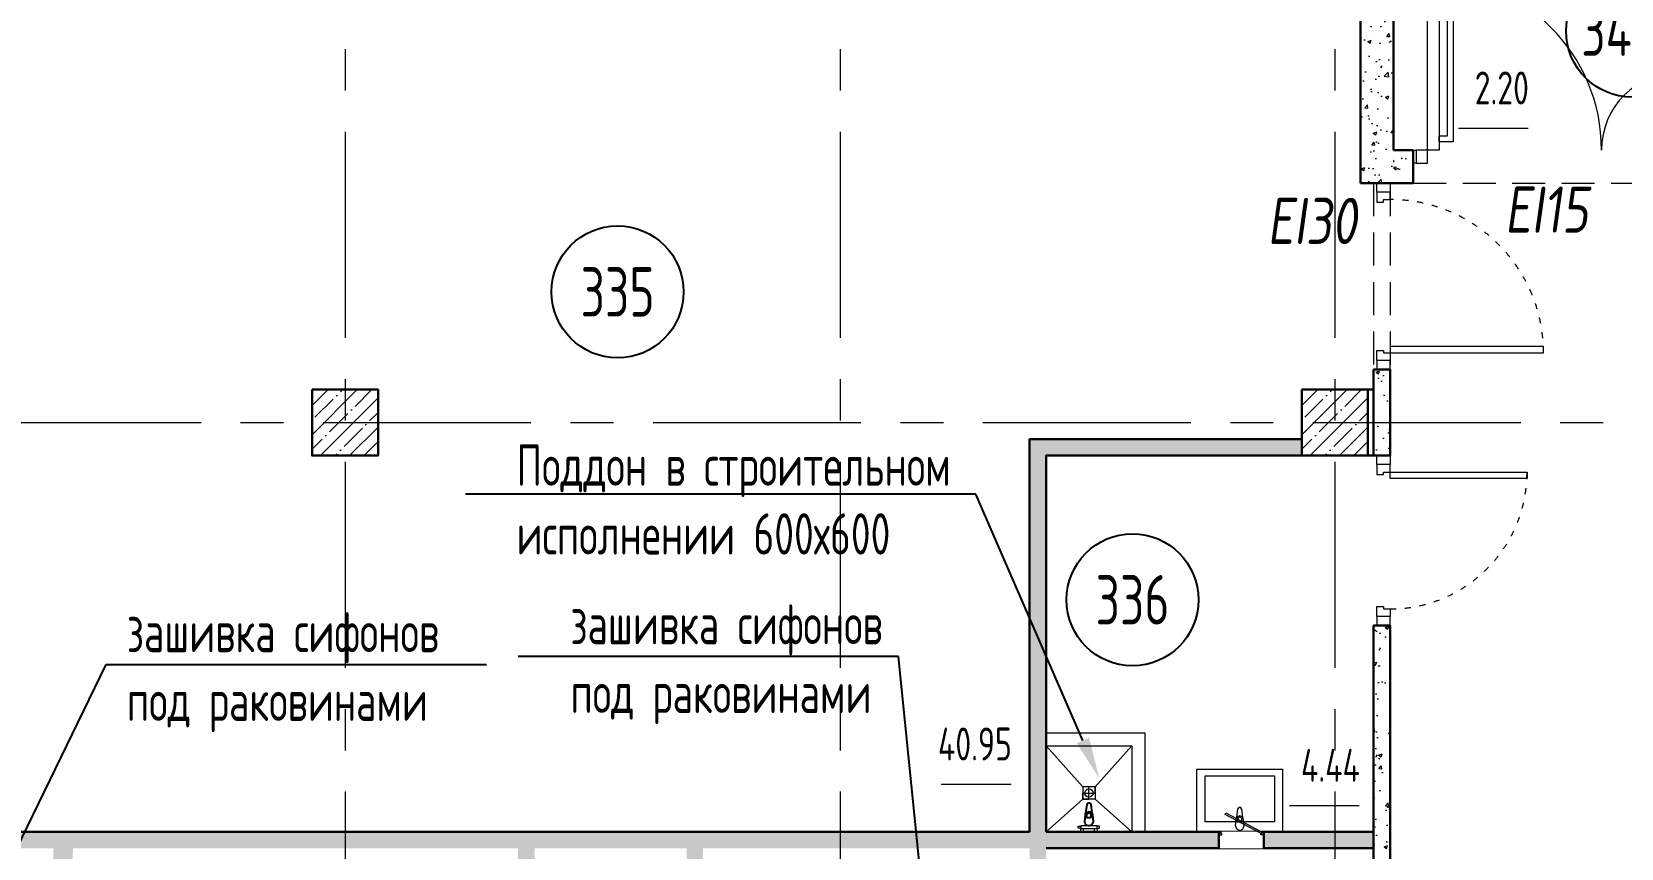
# Model space of a CAD drawing. Header units: millimetres. Extents: x -360149 to 682031, y -35655 to 209517.
# Drawn here: x 73743 to 83378, y 122020 to 126969 of the extents above; entities that cross this region are included whole.
import ezdxf
from ezdxf import colors
from ezdxf.entities.mleader import LeaderData, LeaderLine
from ezdxf.enums import TextEntityAlignment as Align
from ezdxf.math import Vec2, Vec3

# ---------------------------------------------------------------- set-up
doc = ezdxf.new("R2010")
doc.units = ezdxf.units.MM
doc.header["$MEASUREMENT"] = 0
for name, pattern in [('ACAD_ISO03W100', [30, 12, -18]), ('CENTER', [2, 1.25, -0.25, 0.25, -0.25]), ('HIDDEN', [6, 4, -2])]:
    doc.linetypes.add(name, pattern=pattern)
doc.layers.get('0').update_dxf_attribs({"color": 250, "lineweight": 9})
for name, color, linetype, lineweight in [('АР_Выноски АПР', 7, 'Continuous', 5), ('АР_Двери', 175, 'Continuous', 18), ('АР_Колонны', 250, 'Continuous', 30), ('АР_Колонны Штрих', 250, 'Continuous', 5), ('АР_Маркер экспликации', 239, 'Continuous', 13), ('АР_Номер помещения', 1, 'Continuous', 25), ('АР_Оси', 195, 'Continuous', 9), ('АР_Отметки', 250, 'Continuous', 15), ('АР_Перегородки газоблок', 165, 'Continuous', 30), ('АР_Перегородки газоблок_Штрих', 165, 'Continuous', 5), ('АР_Помещения_площадь', 19, 'Continuous', 9), ('перекр 0.3', 181, 'Continuous', 30)]:
    doc.layers.add(name, color=color, linetype=linetype, lineweight=lineweight)
doc.layers.add('АР_ПБ_Двери', color=7, linetype='Continuous', lineweight=15, true_color=0xdb0000)
doc.layers.add('Строит. поддон', color=7, linetype='Continuous')
doc.layers.add('ТХ_сантехника', color=253, linetype='Continuous')
doc.styles.add('ISOCPEUR', font='isocpeur.ttf', dxfattribs={"width": 0.7})
doc.styles.get("Standard").update_dxf_attribs({"font": 'isocpeur.ttf', "width": 0.7})
doc.styles.add('Архитект', font='isocpeur.ttf', dxfattribs={"width": 0.8, "oblique": 8})

# ---------------------------------------------------------------- blocks, each defined once
blk = doc.blocks.new('*U883')
for points in [[(-55, -80), (-55, 0), (-115, 0), (-115, -40), (-100, -40), (-100, -80), (-55, -80)], [(0, 0), (0, -80), (-55, -80), (-55, 0), (0, 0)], [(-1030, 0), (-1030, -80), (-975, -80), (-975, 0), (-1030, 0)], [(-975, -80), (-975, 0), (-915, 0), (-915, -40), (-930, -40), (-930, -80), (-975, -80)]]:
    blk.add_lwpolyline(points)
blk.add_lwpolyline([(-100, -80), (-100, -910), (-140, -910), (-140, -80)], close=True)
at = {"linetype": 'ACAD_ISO03W100', "ltscale": 3}
blk.add_arc((-100, -80), 830, 180, 270, dxfattribs=at)
blk = doc.blocks.new('*U890')
for points in [[(0, 0), (0, -80), (55, -80), (55, 0), (0, 0)], [(55, -80), (55, 0), (115, 0), (115, -40), (100, -40), (100, -80), (55, -80)], [(1075, -80), (1075, 0), (1015, 0), (1015, -40), (1030, -40), (1030, -80), (1075, -80)], [(1130, 0), (1130, -80), (1075, -80), (1075, 0), (1130, 0)]]:
    blk.add_lwpolyline(points)
blk.add_lwpolyline([(100, -80), (100, -1010), (140, -1010), (140, -80)], close=True)
at = {"linetype": 'ACAD_ISO03W100', "ltscale": 3}
blk.add_arc((100, -80), 930, 270, 0, dxfattribs=at)
blk = doc.blocks.new('*U219')
at = {"layer": 'АР_Номер помещения', "color": 7}
blk.add_circle((2044.8, -4497.4), 400, dxfattribs=at)
at = {"layer": 'АР_Помещения_площадь', "color": 7}
blk.add_line((4429.6, -7484.4), (4007.2, -7484.4), dxfattribs=at)
at = {"color": 7, "style": 'ISOCPEUR', "width": 0.7, "flags": 1}
blk.add_attdef('КАТЕГОРИЯ', (-499.2, -2092.2), '', height=250, dxfattribs=at)
at = {"layer": 'АР_Номер помещения', "color": 7, "style": 'ISOCPEUR', "width": 0.7}
blk.add_attdef('НОМЕР_ПОМЕЩЕНИЯ', text='', height=300, dxfattribs=at).set_placement((2044.8, -4497.4), align=Align.MIDDLE_CENTER)
at = {"layer": 'АР_Помещения_площадь', "color": 7, "lineweight": 30, "width": 0.7, "flags": 104}
blk.add_attdef('ИМЯ_ПОМЕЩЕНИЯ', text='', height=100, dxfattribs=at).set_placement((157.6, 1217.1), align=Align.MIDDLE_CENTER)
at = {"layer": 'АР_Помещения_площадь', "color": 7, "style": 'ISOCPEUR', "width": 0.7}
blk.add_attdef('ПЛОЩАДЬ_ПОМЕЩЕНИЯ', text='', height=200, dxfattribs=at).set_placement((4434.4, -7237.9), align=Align.MIDDLE_RIGHT)
blk = doc.blocks.new('*U216')
at = {"layer": 'АР_Номер помещения', "color": 7}
blk.add_circle((-22297.6, 2175.8), 400, dxfattribs=at)
at = {"layer": 'АР_Помещения_площадь', "color": 7}
blk.add_line((-20924.3, 925.9), (-21346.7, 925.9), dxfattribs=at)
at = {"color": 7, "style": 'ISOCPEUR', "width": 0.7, "flags": 1}
blk.add_attdef('КАТЕГОРИЯ', (-499.2, -2092.2), '', height=250, dxfattribs=at)
at = {"layer": 'АР_Номер помещения', "color": 7, "style": 'ISOCPEUR', "width": 0.7}
blk.add_attdef('НОМЕР_ПОМЕЩЕНИЯ', text='', height=300, dxfattribs=at).set_placement((-22297.6, 2175.8), align=Align.MIDDLE_CENTER)
at = {"layer": 'АР_Помещения_площадь', "color": 7, "style": 'ISOCPEUR', "width": 0.7}
blk.add_attdef('ПЛОЩАДЬ_ПОМЕЩЕНИЯ', text='', height=200, dxfattribs=at).set_placement((-20919.4, 1172.4), align=Align.MIDDLE_RIGHT)
at = {"layer": 'АР_Помещения_площадь', "color": 7, "lineweight": 30, "width": 0.7, "flags": 104}
blk.add_attdef('ИМЯ_ПОМЕЩЕНИЯ', text='', height=100, dxfattribs=at).set_placement((157.6, 1217.1), align=Align.MIDDLE_CENTER)
blk = doc.blocks.new('Из_буфера27431')
at = {"linetype": 'Continuous', "lineweight": 5}
for p, q in [((-138.5, 11.1), (-85.6, 17.7)), ((-138.5, 11.1), (-85.6, 17.7)), ((-76.1, 21), (-34.1, 25)), ((-76.1, 21), (-34.1, 25)), ((-59, 13.6), (-73.9, 13.6)), ((-59, 13.6), (-73.9, 13.6)), ((-59, -13.6), (-59, 13.6)), ((-59, -13.6), (-59, 13.6)), ((-85.6, -17.7), (-138.5, -11.1)), ((-85.6, -17.7), (-138.5, -11.1)), ((-34.1, -25), (-76.1, -21)), ((-34.1, -25), (-76.1, -21)), ((-73.9, -13.6), (-59, -13.6)), ((-73.9, -13.6), (-59, -13.6))]:
    blk.add_line(p, q, dxfattribs=at)
for points in [[(0, -260), (-380, -260), (-380, 260), (0, 260)], [(-59, -210), (-339.1, -210), (-339.1, 210), (-59, 210)], [(-59, -210), (-339.1, -210), (-339.1, 210), (-59, 210)]]:
    blk.add_lwpolyline(points, close=True, dxfattribs=at)
for centre, radius, start, end in [((-137.1, 0), 11.2, 97.13892, 262.86108), ((-137.1, 0), 11.2, 97.13892, 262.86108), ((-74.2, 0), 21.1, 122.77103, 237.22897), ((-74.2, 0), 21.1, 122.77103, 237.22897), ((-73.9, 0), 13.6, 90, 270), ((-73.9, 0), 13.6, 90, 270), ((-74.2, 0), 21.1, 95.16961, 122.77103), ((-74.2, 0), 21.1, 95.16961, 122.77103), ((-34.1, 0), 25, 270, 90), ((-34.1, 0), 25, 270, 90), ((-74.2, 0), 21.1, 237.22897, 264.83039), ((-74.2, 0), 21.1, 237.22897, 264.83039)]:
    blk.add_arc(centre, radius, start, end, dxfattribs=at)
blk = doc.blocks.new('_DotSmall')
at = {"color": 0, "linetype": 'ByBlock', "const_width": 0.5}
blk.add_lwpolyline([(-0.0625, 0, 1), (0.0625, 0, 1)], format="xyb", close=True, dxfattribs=at)
blk = doc.blocks.new('1700-2')
for points in [[(80, 1600), (0, 1600), (0, 1583), (80, 1583), (80, 1600)], [(0, 1583), (80, 1583), (80, 1513), (50, 1513), (50, 1513), (0, 1513), (0, 1583)], [(-385.9, 1443.1), (-420.9, 1443.1), (-420.9, 1358.3), (-50, 1358.3), (-50, 1443.1), (-85, 1443.1)], [(-385.9, 1443.1), (-385.9, 1393.3), (-85, 1393.3), (-85, 1443.1)], [(-969.5, 56.9), (-1004.5, 56.9), (-1004.5, 141.7), (-50, 141.7), (-50, 56.9), (-85, 56.9)], [(-969.5, 56.9), (-969.5, 106.7), (-85, 106.7), (-85, 56.9)], [(0, -83), (80, -83), (80, -13), (50, -13), (50, -13), (0, -13), (0, -83)], [(80, -100), (0, -100), (0, -83), (80, -83), (80, -100)]]:
    blk.add_lwpolyline(points)
for points in [[(-471.3, 1443.1), (0, 1443.1), (0, 1513), (-471.3, 1513)], [(0, -13), (-1054.7, -13), (-1054.7, 56.9), (0, 56.9)]]:
    blk.add_lwpolyline(points, close=True)
for centre, radius, start, end in [((0, 1513), 471.3, 180, 270), ((0, -13), 1054.7, 90, 180)]:
    blk.add_arc(centre, radius, start, end)
blk = doc.blocks.new('*U954')
at = {"layer": 'АР_Номер помещения', "color": 7}
blk.add_circle((-18458.7, 2940.5), 400, dxfattribs=at)
at = {"layer": 'АР_Помещения_площадь', "color": 7}
blk.add_line((-19089.3, 2349.6), (-19511.6, 2349.6), dxfattribs=at)
at = {"color": 7, "style": 'ISOCPEUR', "width": 0.7, "flags": 1}
blk.add_attdef('КАТЕГОРИЯ', (-499.2, -2092.2), '', height=250, dxfattribs=at)
at = {"layer": 'АР_Номер помещения', "color": 7, "style": 'ISOCPEUR', "width": 0.7}
blk.add_attdef('НОМЕР_ПОМЕЩЕНИЯ', text='', height=300, dxfattribs=at).set_placement((-18458.7, 2940.5), align=Align.MIDDLE_CENTER)
at = {"layer": 'АР_Помещения_площадь', "color": 7, "style": 'ISOCPEUR', "width": 0.7}
blk.add_attdef('ПЛОЩАДЬ_ПОМЕЩЕНИЯ', text='', height=200, dxfattribs=at).set_placement((-19084.4, 2596.1), align=Align.MIDDLE_RIGHT)
at = {"layer": 'АР_Помещения_площадь', "color": 7, "lineweight": 30, "width": 0.7, "flags": 104}
blk.add_attdef('ИМЯ_ПОМЕЩЕНИЯ', text='', height=100, dxfattribs=at).set_placement((157.6, 1217.1), align=Align.MIDDLE_CENTER)
blk = doc.blocks.new('*U1118')
at = {"color": 7}
blk.add_wipeout([(-565, 60), (445, 60), (445, -310), (-565, -310)], dxfattribs=at)
for p, q in [((-530, 60), (-565, 60)), ((-550, 60), (-550, -10)), ((-550, -10), (-550, 60)), ((-510, 60), (-530, 60)), ((-510, 20), (-510, 60)), ((-500, 20), (-510, 20)), ((-500, -10), (-500, 20)), ((380, -10), (380, 20)), ((380, 20), (390, 20)), ((390, 20), (390, 60)), ((390, 60), (410, 60)), ((410, 60), (445, 60)), ((430, 60), (430, -10)), ((430, -10), (430, 60)), ((-565, -10), (-530, -10)), ((-530, -10), (-500, -10)), ((410, -10), (380, -10)), ((445, -10), (410, -10))]:
    blk.add_line(p, q)
at = {"lineweight": 30}
for p, q in [((-565, 60), (-565, -310)), ((445, 60), (445, -310))]:
    blk.add_line(p, q, dxfattribs=at)
blk.add_lwpolyline([(389, 60), (370, 25), (-424, 448), (-406, 483)], close=True)
blk = doc.blocks.new('смеситель короткий')
for p, q in [((42, 21), (0, 25)), ((24.9, 13.6), (39.8, 13.6)), ((24.9, -13.6), (24.9, 13.6)), ((104.4, 11.1), (51.5, 17.7)), ((0, -25), (42, -21)), ((39.8, -13.6), (24.9, -13.6)), ((51.5, -17.7), (104.4, -11.1))]:
    blk.add_line(p, q)
for centre, major_axis, start_param, end_param in [((0, 0), (-17.7, 17.7), -0.785398, 2.356194), ((39.8, 0), (9.62, 9.62), 3.926991, 7.068583), ((40.1, 0), (-14.9, 14.9), -1.35736, -0.875625), ((40.1, 0), (14.9, 14.9), 4.498953, 6.496621), ((103, 0), (7.91, 7.91), 4.051589, 6.943986), ((40.1, 0), (14.9, 14.9), 4.017217, 4.498953)]:
    blk.add_ellipse(centre, major_axis=major_axis, ratio=1, start_param=start_param, end_param=end_param)

msp = doc.modelspace()

# ---------------------------------------------------------------- hatches: boundary and pattern name
at = {"layer": 'АР_Колонны Штрих', "ltscale": 100}
h = msp.add_hatch(dxfattribs=at)
h.set_pattern_fill('ANSI35', color=256, scale=500)
h.set_pattern_definition([(45, (-881609.7, 164672.16), (-88.388348, 88.388348), []), (45, (-881521.31, 164672.16), (-88.388348, 88.388348), [156.25, -31.25, 0, -31.25])])
h.paths.add_polyline_path([(75842.4, 124800.68), (75442.4, 124800.68), (75442.4, 124400.68), (75842.4, 124400.68)])
h = msp.add_hatch(dxfattribs=at)
h.set_pattern_fill('ANSI35', color=256, scale=500)
h.set_pattern_definition([(45, (-875609.7, 164672.16), (-88.388348, 88.388348), []), (45, (-875521.31, 164672.16), (-88.388348, 88.388348), [156.25, -31.25, 0, -31.25])])
h.paths.add_polyline_path([(81842.4, 124800.68), (81442.4, 124800.68), (81442.4, 124400.68), (81842.4, 124400.68)])
at = {"layer": 'АР_Перегородки газоблок_Штрих', "ltscale": 100}
h = msp.add_hatch(dxfattribs=at)
h.set_pattern_fill('AR-CONC', color=256, scale=30)
h.set_pattern_definition([(50, (155, -6e-11), (215.17805, -18.82564), [22.5, -247.5]), (355, (155, -6e-11), (-41.6254, 225.65764), [18, -198]), (100.45144, (172.93, -1.57), (173.55265, 206.832), [19.12206, -210.34263]), (46.1842, (155, 60), (320.1724, -49.6558), [33.75, -371.25]), (96.63564, (181.68, 55.86), (280.3986, 292.2356), [28.6831, -315.5141]), (351.18416, (155, 60), (280.3986, 292.2356), [27, -297]), (21, (185, 45), (179.07212, -120.78567), [22.5, -247.5]), (326, (185, 45), (72.9946, 217.545), [18, -198]), (71.45144, (199.92, 34.93), (252.0667, 96.75935), [19.12206, -210.34263]), (37.5, (155, -6e-11), (3.647957, 99.868156), [0, -195.6, 0, -201, 0, -198.75]), (7.5, (155, -6e-11), (78.92086, 118.32351), [0, -114.6, 0, -191.1, 0, -75.75]), (327.5, (88.1, -6e-11), (160.14673, -6.76646), [0, -75, 0, -234, 0, -310.5]), (317.5, (58.1, -6e-11), (174.95585, 30.0315), [0, -97.5, 0, -155.4, 0, -220.5])])
h.paths.add_polyline_path([(81997.4, 127350.68), (81797.4, 127350.68), (81797.39, 126052.19), (81997.4, 126052.19)])
h = msp.add_hatch(dxfattribs=at)
h.set_pattern_fill('AR-CONC', color=256, scale=30, angle=90)
h.set_pattern_definition([(140, (209343.08, 175657.95), (18.82564, 215.17805), [22.5, -247.5]), (85, (209343.08, 175657.95), (-225.65764, -41.6254), [18, -198]), (190.45144, (209344.65, 175675.88), (-206.832, 173.55265), [19.12206, -210.34263]), (136.1842, (209283.08, 175657.95), (49.6558, 320.1724), [33.75, -371.25]), (186.63564, (209287.22, 175684.63), (-292.2356, 280.3986), [28.6831, -315.5141]), (81.18416, (209283.08, 175657.95), (-292.2356, 280.3986), [27, -297]), (111, (209298.08, 175687.95), (120.78567, 179.07212), [22.5, -247.5]), (56, (209298.08, 175687.95), (-217.545, 72.9946), [18, -198]), (161.45144, (209308.14, 175702.87), (-96.75935, 252.0667), [19.12206, -210.34263]), (127.5, (209343.08, 175657.95), (-99.868156, 3.647957), [0, -195.6, 0, -201, 0, -198.75]), (97.5, (209343.08, 175657.95), (-118.32351, 78.92086), [0, -114.6, 0, -191.1, 0, -75.75]), (57.5, (209343.08, 175591.05), (6.76646, 160.14673), [0, -75, 0, -234, 0, -310.5]), (47.5, (209343.08, 175561.05), (-30.0315, 174.95585), [0, -97.5, 0, -155.4, 0, -220.5])])
h.paths.add_polyline_path([(81997.4, 126252.08), (81997.4, 126052.19), (81997.4, 126051.88), (81997.4, 126252.19), (81997.4, 126051.88), (82117.4, 126052.19), (82117.4, 126252.31)])
h = msp.add_hatch(dxfattribs=at)
h.set_pattern_fill('AR-CONC', color=256, scale=30)
h.set_pattern_definition([(50, (0, 0), (215.17805, -18.82564), [22.5, -247.5]), (355, (0, 0), (-41.6254, 225.65764), [18, -198]), (100.45144, (17.93, -1.57), (173.55265, 206.832), [19.12206, -210.34263]), (46.1842, (0, 60), (320.1724, -49.6558), [33.75, -371.25]), (96.63564, (26.68, 55.86), (280.3986, 292.2356), [28.6831, -315.5141]), (351.18416, (0, 60), (280.3986, 292.2356), [27, -297]), (21, (30, 45), (179.07212, -120.78567), [22.5, -247.5]), (326, (30, 45), (72.9946, 217.545), [18, -198]), (71.45144, (44.92, 34.93), (252.0667, 96.75935), [19.12206, -210.34263]), (37.5, (0, 0), (3.647957, 99.868156), [0, -195.6, 0, -201, 0, -198.75]), (7.5, (0, 0), (78.92086, 118.32351), [0, -114.6, 0, -191.1, 0, -75.75]), (327.5, (-66.9, 0), (160.14673, -6.76646), [0, -75, 0, -234, 0, -310.5]), (317.5, (-96.9, 0), (174.95585, 30.0315), [0, -97.5, 0, -155.4, 0, -220.5])])
h.paths.add_polyline_path([(81977.4, 124922.19), (81877.4, 124922.19), (81877.4, 124800.68), (81877.4, 124801.01), (81877.4, 124401), (81977.4, 124400.68)])
h = msp.add_hatch(dxfattribs=at)
h.set_pattern_fill('AR-CONC', color=256, scale=30)
h.set_pattern_definition([(50, (0, -20), (215.17805, -18.82564), [22.5, -247.5]), (355, (0, -20), (-41.6254, 225.65764), [18, -198]), (100.45144, (17.93, -21.57), (173.55265, 206.832), [19.12206, -210.34263]), (46.1842, (0, 40), (320.1724, -49.6558), [33.75, -371.25]), (96.63564, (26.68, 35.86), (280.3986, 292.2356), [28.6831, -315.5141]), (351.18416, (0, 40), (280.3986, 292.2356), [27, -297]), (21, (30, 25), (179.07212, -120.78567), [22.5, -247.5]), (326, (30, 25), (72.9946, 217.545), [18, -198]), (71.45144, (44.92, 14.93), (252.0667, 96.75935), [19.12206, -210.34263]), (37.5, (0, -20), (3.647957, 99.868156), [0, -195.6, 0, -201, 0, -198.75]), (7.5, (0, -20), (78.92086, 118.32351), [0, -114.6, 0, -191.1, 0, -75.75]), (327.5, (-66.9, -20), (160.14673, -6.76646), [0, -75, 0, -234, 0, -310.5]), (317.5, (-96.9, -20), (174.95585, 30.0315), [0, -97.5, 0, -155.4, 0, -220.5])])
h.paths.add_polyline_path([(72392.4, 118500.66), (72077.4, 118500.67), (72077.4, 118380.73), (72612.4, 118380.69), (72612.4, 118500.7), (72492.4, 118500.67), (72492.4, 121328.24), (73872.39, 121328.24), (73872.39, 120076.15), (73972.39, 120076.15), (73972.39, 121328.48), (77692.38, 121328.51), (79791.19, 121328.48), (79791.23, 118520.64), (79891.24, 118520.64), (79891.2, 121328.48), (81877.4, 121328.47), (81877.4, 121428.23), (79891.19, 121428.67), (79891.23, 122019.8), (79791.23, 122019.22), (79791.19, 121428.48), (77812.38, 121428.48), (77812.38, 122020.67), (77712.38, 122020.68), (77712.38, 121428.5), (77712.38, 122000.33), (77712.82, 121428.5), (76790.9, 121428.48), (76790.9, 122020.31), (76690.9, 122020.33), (76690.9, 121428.5), (73972.39, 121428.48), (73972.39, 122000.31), (73972.39, 121428.48), (73992.39, 122019.01), (73872.39, 122019.01), (73872.39, 121428.48), (73872.39, 121428.48), (73872.39, 122000.32), (73872.39, 122000.32), (73872.39, 121428.48), (72492.4, 121428.48), (72492.4, 122020.3), (81877.37, 122020.34), (81877.4, 122120.1), (79891.49, 122120.32), (79890.96, 124400.68), (81442.4, 124400.68), (81442.4, 124500.68), (79791.23, 124500.68), (79791.23, 122120.32), (72492.4, 122120.32), (72492.4, 122240.32), (72392.4, 122240.32)])
h = msp.add_hatch(dxfattribs=at)
h.set_pattern_fill('AR-CONC', color=256, scale=30)
h.set_pattern_definition([(50, (135, -6e-11), (215.17805, -18.82564), [22.5, -247.5]), (355, (135, -6e-11), (-41.6254, 225.65764), [18, -198]), (100.45144, (152.93, -1.57), (173.55265, 206.832), [19.12206, -210.34263]), (46.1842, (135, 60), (320.1724, -49.6558), [33.75, -371.25]), (96.63564, (161.68, 55.86), (280.3986, 292.2356), [28.6831, -315.5141]), (351.18416, (135, 60), (280.3986, 292.2356), [27, -297]), (21, (165, 45), (179.07212, -120.78567), [22.5, -247.5]), (326, (165, 45), (72.9946, 217.545), [18, -198]), (71.45144, (179.92, 34.93), (252.0667, 96.75935), [19.12206, -210.34263]), (37.5, (135, -6e-11), (3.647957, 99.868156), [0, -195.6, 0, -201, 0, -198.75]), (7.5, (135, -6e-11), (78.92086, 118.32351), [0, -114.6, 0, -191.1, 0, -75.75]), (327.5, (68.1, -6e-11), (160.14673, -6.76646), [0, -75, 0, -234, 0, -310.5]), (317.5, (38.1, -6e-11), (174.95585, 30.0315), [0, -97.5, 0, -155.4, 0, -220.5])])
h.paths.add_polyline_path([(81977.4, 123370.67), (81877.38, 123370.67), (81877.41, 122668.5), (81877.4, 121428.18), (81877.4, 121328.47), (81877.4, 120522.66), (81977.4, 120522.66), (81977.4, 121448.13), (81977.4, 122548.5), (81877.4, 122545.25), (81877.4, 121430.68), (81877.4, 122548.5), (81977.4, 122548.5)])

# ---------------------------------------------------------------- linework, layer by layer
at = {"layer": 'АР_Колонны', "ltscale": 100}
for points in [[(75442.4, 124800.68), (75842.4, 124800.68), (75842.4, 124400.68), (75442.4, 124400.68)], [(81442.4, 124800.68), (81842.4, 124800.68), (81842.4, 124400.68), (81442.4, 124400.68)]]:
    msp.add_lwpolyline(points, close=True, dxfattribs=at)
at = {"layer": 'АР_Оси', "linetype": 'CENTER', "ltscale": 1000}
for p, q in [((75642.4, 134363.15), (75642.4, 78630.8)), ((78642.4, 134363.15), (78642.4, 78630.8)), ((81642.4, 134363.15), (81642.4, 78630.8)), ((45508.7, 124600.68), (128687.11, 124600.68)), ((45518.92, 124601.01), (128697.32, 124601.01))]:
    msp.add_line(p, q, dxfattribs=at)
at = {"layer": 'АР_Перегородки газоблок', "ltscale": 100}
for p, q in [((82117.4, 126052.19), (81997.4, 126052.19)), ((81842.4, 124800.68), (81877.4, 124800.68))]:
    msp.add_line(p, q, dxfattribs=at)
for points in [[(81797.4, 126052.19), (81797.4, 127350.68)], [(81997.4, 127350.68), (81997.4, 126252.19)], [(82117.4, 126252.19), (81997.4, 126252.19)], [(82117.4, 126252.19), (82117.4, 126052.19)], [(81997.4, 126052.19), (81797.4, 126052.19)], [(81877.4, 124922.19), (81977.4, 124922.19), (81977.4, 124400.68), (79891.23, 124400.68), (79891.23, 122120.32)], [(81877.4, 124400.68), (81877.4, 124922.19)], [(81442.4, 124500.68), (79791.23, 124500.68), (79791.23, 122120.32)], [(81877.4, 121244.88), (81877.4, 123370.67)], [(81977.4, 123370.67), (81877.4, 123370.67)], [(81877.4, 122819.86), (81877.4, 123370.67)], [(81977.4, 123370.67), (81977.4, 120522.66)], [(72492.4, 122120.32), (79791.23, 122120.32)], [(79891.23, 122120.32), (81877.4, 122120.1)], [(79891.23, 122020.38), (81877.4, 122020.28)]]:
    msp.add_lwpolyline(points, dxfattribs=at)
at = {"layer": 'перекр 0.3', "color": 7, "linetype": 'HIDDEN', "lineweight": 5, "ltscale": 50}
for p, q in [((81877.4, 126052.19), (81877.4, 124922.19)), ((81877.4, 126052.19), (81877.4, 124922.19)), ((81977.4, 126052.19), (81977.4, 124874.11)), ((81977.4, 126052.19), (81977.4, 124874.11)), ((82117.4, 126052.19), (83817.4, 126052.19)), ((82117.4, 126052.19), (83817.4, 126052.19))]:
    msp.add_line(p, q, dxfattribs=at)
at = {"layer": 'Строит. поддон', "lineweight": 0}
for p, q in [((79891.23, 122720.32), (80491.23, 122720.32)), ((80491.23, 122720.32), (80491.23, 122120.32)), ((80086.13, 122141.76), (80086.15, 122154.79)), ((80101.76, 122141.73), (80086.13, 122141.76)), ((80086.15, 122154.79), (80101.79, 122154.76)), ((80101.72, 122120.35), (80101.76, 122140.43)), ((80101.79, 122156.06), (80101.76, 122140.43)), ((80101.76, 122140.43), (80200.77, 122140.23)), ((80160.12, 122155.95), (80101.79, 122156.06)), ((80117.39, 122140.4), (80117.35, 122120.32)), ((80200.8, 122155.87), (80160.12, 122155.95)), ((80185.09, 122120.35), (80185.14, 122140.27)), ((80200.77, 122140.23), (80200.72, 122120.32)), ((80200.77, 122140.23), (80200.8, 122155.87)), ((80200.78, 122141.54), (80216.41, 122141.51)), ((80216.43, 122154.53), (80200.8, 122154.57)), ((80216.41, 122141.51), (80216.43, 122154.53))]:
    msp.add_line(p, q, dxfattribs=at)
msp.add_lwpolyline([(80411.23, 122640.32), (80411.23, 122120.32), (79891.23, 122120.32), (79891.23, 122640.32)], close=True, dxfattribs=at)
msp.add_lwpolyline([(80411.23, 122640.31), (80188.73, 122391.88), (80113.73, 122391.88), (79891.23, 122640.31), (80113.73, 122391.88), (80113.73, 122317.26), (79891.23, 122120.32), (80113.73, 122317.26), (80113.73, 122354.57), (80188.73, 122354.57), (80188.73, 122391.88), (80188.73, 122317.26), (80411.23, 122120.32), (80188.73, 122317.26), (80113.73, 122317.26), (80151.23, 122317.26), (80151.23, 122391.88)], dxfattribs=at)
msp.add_circle((80151.23, 122354.57, 0), 25, dxfattribs=at)

# ---------------------------------------------------------------- block references
at = {"layer": 'АР_Двери', "lineweight": 30, "ltscale": 100, "rotation": 270}
msp.add_blockref('1700-2', (82217.4, 126252.19), dxfattribs=at)
at = {"layer": 'АР_Двери', "rotation": 90.00000000000001}
for name, p in [('*U890', (81897.4, 124922.19)), ('*U883', (81897.4, 124400.67))]:
    msp.add_blockref(name, p, dxfattribs=at)
at = {"layer": 'АР_Маркер экспликации'}
ref = msp.add_blockref('*U954', (101903.18, 124032.26), dxfattribs=at)
ref.add_attrib('НОМЕР_ПОМЕЩЕНИЯ', '340.1', dxfattribs={"layer": 'АР_Номер помещения', "color": 7, "height": 300, "style": 'ISOCPEUR', "width": 0.7}).set_placement((83444.47, 126972.72), align=Align.MIDDLE_CENTER)
ref.add_attrib('ПЛОЩАДЬ_ПОМЕЩЕНИЯ', '2.20', dxfattribs={"layer": 'АР_Помещения_площадь', "color": 7, "height": 200, "style": 'ISOCPEUR', "width": 0.7}).set_placement((82818.78, 126628.4), align=Align.MIDDLE_RIGHT)
ref = msp.add_blockref('*U219', (75249.45, 129889.89), dxfattribs=at)
ref.add_attrib('НОМЕР_ПОМЕЩЕНИЯ', '335', dxfattribs={"layer": 'АР_Номер помещения', "color": 7, "height": 300, "style": 'ISOCPEUR', "width": 0.7}).set_placement((77294.21, 125392.45), align=Align.MIDDLE_CENTER)
ref.add_attrib('ПЛОЩАДЬ_ПОМЕЩЕНИЯ', '40.95', dxfattribs={"layer": 'АР_Помещения_площадь', "color": 7, "height": 200, "style": 'ISOCPEUR', "width": 0.7}).set_placement((79683.89, 122652.01), align=Align.MIDDLE_RIGHT)
ref = msp.add_blockref('*U216', (102713.32, 121350.3), dxfattribs=at)
ref.add_attrib('НОМЕР_ПОМЕЩЕНИЯ', '336', dxfattribs={"layer": 'АР_Номер помещения', "color": 7, "height": 300, "style": 'ISOCPEUR', "width": 0.7}).set_placement((80415.76, 123526.15), align=Align.MIDDLE_CENTER)
ref.add_attrib('ПЛОЩАДЬ_ПОМЕЩЕНИЯ', '4.44', dxfattribs={"layer": 'АР_Помещения_площадь', "color": 7, "height": 200, "style": 'ISOCPEUR', "width": 0.7}).set_placement((81793.87, 122522.66), align=Align.MIDDLE_RIGHT)
at = {"layer": 'Строит. поддон', "lineweight": 0, "xscale": -1, "rotation": 270}
msp.add_blockref('смеситель короткий', (80151.3, 122180.97), dxfattribs=at)
at = {"layer": 'ТХ_сантехника', "ltscale": 100, "rotation": 270}
msp.add_blockref('Из_буфера27431', (81065.74, 122120.32), dxfattribs=at)

# ---------------------------------------------------------------- texts
at = {"layer": 'АР_ПБ_Двери', "lineweight": 35, "style": 'Архитект', "oblique": 8, "width": 0.8}
for s, p in [('EI30', (81232.46, 125682.58)), ('EI15', (82672.03, 125751.23))]:
    msp.add_text(s, height=280, dxfattribs=at).set_placement(p)

# ---------------------------------------------------------------- leaders
at = {"layer": 'АР_Выноски АПР'}
ml = msp.add_multileader_mtext('Standard', dxfattribs=at)
ml.set_content('\\A1;Поддон в строительном \\Pисполнении 600х600', color=256, style='ISOCPEUR')
ml.set_leader_properties()
ml.build(insert=Vec2(0, 0))
ml.multileader.update_dxf_attribs({"text_left_attachment_type": 6, "text_right_attachment_type": 6, "dogleg_length": 100, "arrow_head_size": 250})
ctx = ml.context
ctx.base_point, ctx.char_height, ctx.arrow_head_size, ctx.landing_gap_size, ctx.plane_origin = Vec3(76656, 124167), 250, 250, 25, Vec3(58620.43, 123596.45)
ctx.left_attachment, ctx.right_attachment = 6, 6
notes = []
notes.append((ctx, [(0, (1, 1, 0), (79466.5, 124167), (-1, 0), 170.5, [(1, [(80214.42, 122443.53)], 0, [])])]))
ctx.mtext.insert, ctx.mtext.defined_height, ctx.mtext.flow_direction = Vec3(76681, 124467), 3.979039320256561e-13, 5
ml = msp.add_multileader_mtext('Standard', dxfattribs=at)
ml.set_content('зашивка сифонов \\Pпод раковинами', color=256, style='ISOCPEUR')
ml.set_leader_properties()
ml.build(insert=Vec2(0, 0))
ml.multileader.update_dxf_attribs({"text_left_attachment_type": 6, "text_right_attachment_type": 6, "dogleg_length": 100, "arrow_head_size": 250})
ctx = ml.context
ctx.base_point, ctx.char_height, ctx.arrow_head_size, ctx.landing_gap_size, ctx.plane_origin = Vec3(74293.5, 123133.5), 250, 250, 25, Vec3(79684.11, 131554.73)
ctx.left_attachment, ctx.right_attachment = 6, 6
notes.append((ctx, [(0, (1, 1, 0), (74193.5, 123133.5), (1, 0), 100, [(2, [(73192.39, 121078.06)], 0, [])])]))
ctx.mtext.insert, ctx.mtext.width, ctx.mtext.defined_height, ctx.mtext.flow_direction = Vec3(74318.5, 123458.5), 4200.7654, 12.17, 5
ml = msp.add_multileader_mtext('Standard', dxfattribs=at)
ml.set_content('зашивка сифонов \\Pпод раковинами', color=256, style='ISOCPEUR')
ml.set_leader_properties()
ml.build(insert=Vec2(0, 0))
ml.multileader.update_dxf_attribs({"text_left_attachment_type": 6, "text_right_attachment_type": 6, "dogleg_length": 100, "arrow_head_size": 250})
ctx = ml.context
ctx.base_point, ctx.char_height, ctx.arrow_head_size, ctx.landing_gap_size, ctx.plane_origin = Vec3(76982.75, 123181.5), 250, 250, 25, Vec3(84781.84, 131529.75)
ctx.left_attachment, ctx.right_attachment = 6, 6
notes.append((ctx, [(1, (1, 1, 0), (78996.5, 123181.5), (-1, 0), 100, [(2, [(79213.55, 121053.05)], 0, [])])]))
ctx.mtext.insert, ctx.mtext.width, ctx.mtext.defined_height, ctx.mtext.flow_direction = Vec3(77007.75, 123506.5), 4200.7654, 12.17, 5
at = {"layer": 'АР_Отметки'}
ml = msp.add_multileader_mtext('Standard', dxfattribs=at)
ml.set_content('Л.4', color=256, style='ISOCPEUR')
ml.set_leader_properties(color=256, linetype='Continuous', lineweight=-1)
ml.set_arrow_properties(name='DOTSMALL')
ml.build(insert=Vec2(0, 0))
ml.multileader.update_dxf_attribs({"has_text_frame": 1, "text_left_attachment_type": 4, "text_right_attachment_type": 4, "dogleg_length": 100, "arrow_head_size": 180})
ctx = ml.context
ctx.base_point, ctx.char_height, ctx.arrow_head_size, ctx.landing_gap_size, ctx.plane_origin = Vec3(82551.88, 129862.56), 250, 180, 50, Vec3(110672.33, 117704.9)
ctx.left_attachment, ctx.right_attachment = 4, 4
notes.append((ctx, [(0, (0, 0, 0), (0, 0), (1, 0), 1, [])]))
ctx.mtext.insert, ctx.mtext.width, ctx.mtext.line_spacing_style, ctx.mtext.flow_direction = Vec3(82601.88, 130195.89), 852.697, 2, 5
ml = msp.add_multileader_mtext('Standard', dxfattribs=at)
ml.set_content('+8,400', color=256, style='ISOCPEUR')
ml.set_leader_properties(color=256, linetype='Continuous', lineweight=-1)
ml.set_arrow_properties(name='DOTSMALL')
ml.build(insert=Vec2(0, 0))
ml.multileader.update_dxf_attribs({"has_text_frame": 1, "text_left_attachment_type": 4, "text_right_attachment_type": 4, "dogleg_length": 100, "arrow_head_size": 180})
ctx = ml.context
ctx.base_point, ctx.char_height, ctx.arrow_head_size, ctx.landing_gap_size, ctx.plane_origin = Vec3(82370.95, 129105.2), 250, 180, 50, Vec3(82914.23, 129908.16)
ctx.left_attachment, ctx.right_attachment = 4, 4
notes.append((ctx, [(0, (0, 0, 0), (0, 0), (1, 0), 1, [])]))
ctx.mtext.insert, ctx.mtext.width, ctx.mtext.line_spacing_style, ctx.mtext.flow_direction = Vec3(82420.95, 129438.54), 852.697, 2, 5
ml = msp.add_multileader_mtext('Standard', dxfattribs=at)
ml.set_content('+7,050', color=256, style='ISOCPEUR')
ml.set_leader_properties(color=256, linetype='Continuous', lineweight=-1)
ml.set_arrow_properties(name='DOTSMALL')
ml.build(insert=Vec2(0, 0))
ml.multileader.update_dxf_attribs({"has_text_frame": 1, "text_left_attachment_type": 4, "text_right_attachment_type": 4, "dogleg_length": 100, "arrow_head_size": 180})
ctx = ml.context
ctx.base_point, ctx.char_height, ctx.arrow_head_size, ctx.landing_gap_size, ctx.plane_origin = Vec3(87665.16, 129033.36), 250, 180, 50, Vec3(87583.77, 127765.8)
ctx.left_attachment, ctx.right_attachment = 4, 4
notes.append((ctx, [(0, (0, 0, 0), (0, 0), (1, 0), 1, [])]))
ctx.mtext.insert, ctx.mtext.width, ctx.mtext.line_spacing_style, ctx.mtext.flow_direction = Vec3(87715.16, 129366.7), 852.697, 2, 5
ml = msp.add_multileader_mtext('Standard', dxfattribs=at)
ml.set_content('+6,300', color=256, style='ISOCPEUR')
ml.set_leader_properties(color=256, linetype='Continuous', lineweight=-1)
ml.set_arrow_properties(name='DOTSMALL')
ml.build(insert=Vec2(0, 0))
ml.multileader.update_dxf_attribs({"has_text_frame": 1, "text_left_attachment_type": 4, "text_right_attachment_type": 4, "dogleg_length": 100, "arrow_head_size": 180})
ctx = ml.context
ctx.base_point, ctx.char_height, ctx.arrow_head_size, ctx.landing_gap_size, ctx.plane_origin = Vec3(113829.74, 126453.14), 250, 180, 50, Vec3(122173.57, 124212.23)
ctx.left_attachment, ctx.right_attachment = 4, 4
notes.append((ctx, [(0, (0, 0, 0), (0, 0), (1, 0), 1, [])]))
ctx.mtext.insert, ctx.mtext.width, ctx.mtext.line_spacing_style, ctx.mtext.flow_direction = Vec3(113879.74, 126786.47), 852.697, 2, 5
ml = msp.add_multileader_mtext('Standard', dxfattribs=at)
ml.set_content('Л.5', color=256, style='ISOCPEUR')
ml.set_leader_properties(color=256, linetype='Continuous', lineweight=-1)
ml.set_arrow_properties(name='DOTSMALL')
ml.build(insert=Vec2(0, 0))
ml.multileader.update_dxf_attribs({"has_text_frame": 1, "text_left_attachment_type": 4, "text_right_attachment_type": 4, "dogleg_length": 100, "arrow_head_size": 180})
ctx = ml.context
ctx.base_point, ctx.char_height, ctx.arrow_head_size, ctx.landing_gap_size, ctx.plane_origin = Vec3(112375.78, 126435.24), 250, 180, 50, Vec3(138158.65, 112714.64)
ctx.left_attachment, ctx.right_attachment = 4, 4
notes.append((ctx, [(0, (0, 0, 0), (0, 0), (1, 0), 1, [])]))
ctx.mtext.insert, ctx.mtext.width, ctx.mtext.line_spacing_style, ctx.mtext.flow_direction = Vec3(112425.78, 126768.57), 852.697, 2, 5
for ctx, leaders in notes:
    for number, flags, end, landing, length, lines in leaders:
        leader = LeaderData()
        leader.index, (leader.has_last_leader_line, leader.has_dogleg_vector, leader.attachment_direction) = number, flags
        leader.last_leader_point, leader.dogleg_vector, leader.dogleg_length = Vec3(end), Vec3(landing), length
        for number, points, colour, breaks in lines:
            line = LeaderLine()
            line.index, line.vertices, line.color, line.breaks = number, Vec3.list(points), colors.encode_raw_color(colour), breaks
            leader.lines.append(line)
        ctx.leaders.append(leader)

# ---------------------------------------------------------------- next in the draw order: block references
at = {"layer": 'АР_Двери', "xscale": 0.2701273999331003, "yscale": 0.2701273999331003, "zscale": 0.2701273999331003, "rotation": 0.002280706094175934}
msp.add_blockref('*U1118', (81091.84, 122104), dxfattribs=at)

# ---------------------------------------------------------------- next in the draw order: leaders
at = {"layer": 'АР_Отметки'}
ml = msp.add_multileader_mtext('Standard', dxfattribs=at)
ml.set_content('Л.4', color=256, style='ISOCPEUR')
ml.set_leader_properties(color=256, linetype='Continuous', lineweight=-1)
ml.set_arrow_properties(name='DOTSMALL')
ml.build(insert=Vec2(0, 0))
ml.multileader.update_dxf_attribs({"has_text_frame": 1, "text_left_attachment_type": 4, "text_right_attachment_type": 4, "dogleg_length": 100, "arrow_head_size": 180})
ctx = ml.context
ctx.base_point, ctx.char_height, ctx.arrow_head_size, ctx.landing_gap_size, ctx.plane_origin = Vec3(492034.94, 129862.56), 250, 180, 50, Vec3(520155.38, 117704.9)
ctx.left_attachment, ctx.right_attachment = 4, 4
notes = []
notes.append((ctx, [(0, (0, 0, 0), (0, 0), (1, 0), 1, [])]))
ctx.mtext.insert, ctx.mtext.width, ctx.mtext.line_spacing_style, ctx.mtext.flow_direction = Vec3(492084.94, 130195.89), 852.697, 2, 5
ml = msp.add_multileader_mtext('Standard', dxfattribs=at)
ml.set_content('Л.4', color=256, style='ISOCPEUR')
ml.set_leader_properties(color=256, linetype='Continuous', lineweight=-1)
ml.set_arrow_properties(name='DOTSMALL')
ml.build(insert=Vec2(0, 0))
ml.multileader.update_dxf_attribs({"has_text_frame": 1, "text_left_attachment_type": 4, "text_right_attachment_type": 4, "dogleg_length": 100, "arrow_head_size": 180})
ctx = ml.context
ctx.base_point, ctx.char_height, ctx.arrow_head_size, ctx.landing_gap_size, ctx.plane_origin = Vec3(219490.04, 129862.56), 250, 180, 50, Vec3(247610.49, 117704.9)
ctx.left_attachment, ctx.right_attachment = 4, 4
notes.append((ctx, [(0, (0, 0, 0), (0, 0), (1, 0), 1, [])]))
ctx.mtext.insert, ctx.mtext.width, ctx.mtext.line_spacing_style, ctx.mtext.flow_direction = Vec3(219540.04, 130195.89), 852.697, 2, 5
ml = msp.add_multileader_mtext('Standard', dxfattribs=at)
ml.set_content('+13,200', color=256, style='ISOCPEUR')
ml.set_leader_properties(color=256, linetype='Continuous', lineweight=-1)
ml.set_arrow_properties(name='DOTSMALL')
ml.build(insert=Vec2(0, 0))
ml.multileader.update_dxf_attribs({"has_text_frame": 1, "text_left_attachment_type": 4, "text_right_attachment_type": 4, "dogleg_length": 100, "arrow_head_size": 180})
ctx = ml.context
ctx.base_point, ctx.char_height, ctx.arrow_head_size, ctx.landing_gap_size, ctx.plane_origin = Vec3(224688.95, 129360.2), 250, 180, 50, Vec3(225232.23, 130163.16)
ctx.left_attachment, ctx.right_attachment = 4, 4
notes.append((ctx, [(0, (0, 0, 0), (0, 0), (1, 0), 1, [])]))
ctx.mtext.insert, ctx.mtext.width, ctx.mtext.line_spacing_style, ctx.mtext.flow_direction = Vec3(224738.95, 129693.54), 852.697, 2, 5
for ctx, leaders in notes:
    for number, flags, end, landing, length, lines in leaders:
        leader = LeaderData()
        leader.index, (leader.has_last_leader_line, leader.has_dogleg_vector, leader.attachment_direction) = number, flags
        leader.last_leader_point, leader.dogleg_vector, leader.dogleg_length = Vec3(end), Vec3(landing), length
        for number, points, colour, breaks in lines:
            line = LeaderLine()
            line.index, line.vertices, line.color, line.breaks = number, Vec3.list(points), colors.encode_raw_color(colour), breaks
            leader.lines.append(line)
        ctx.leaders.append(leader)

doc.saveas('drawing.dxf')
